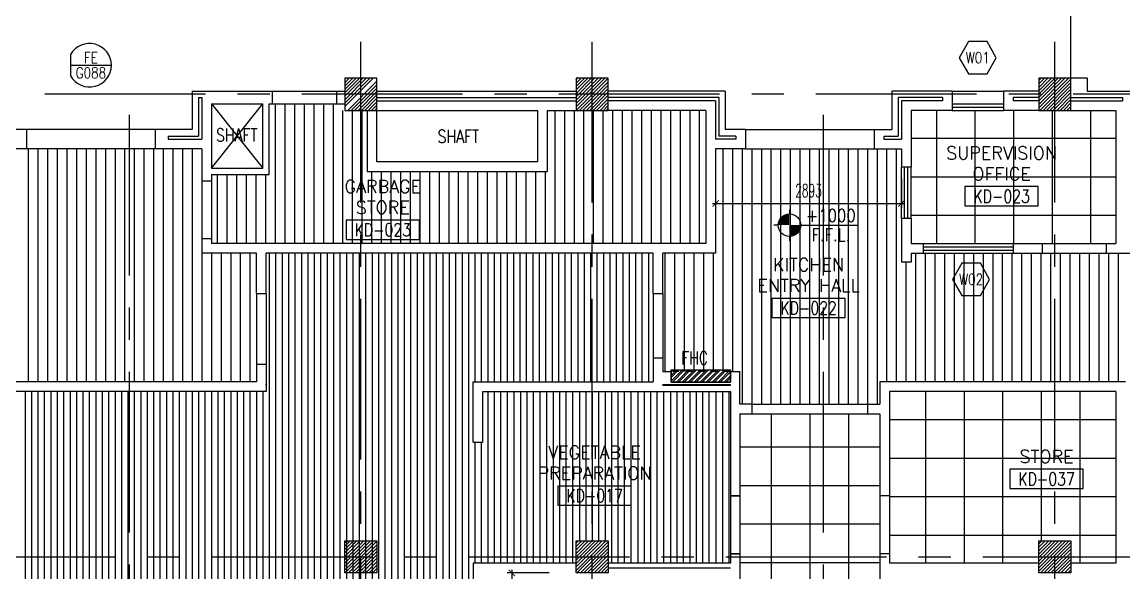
# Model space of a CAD drawing. Extents: x 417866.9 to 417960.2, y 43448 to 43538.2.
# Drawn here: x 417924.67 to 417941.81, y 43518.24 to 43526.82 of the extents above; entities that cross this region are included whole.
import ezdxf
from ezdxf.enums import TextEntityAlignment as Align

# ---------------------------------------------------------------- set-up
doc = ezdxf.new("R2010")
doc.units = 0
doc.header["$MEASUREMENT"] = 0
doc.header["$PDMODE"] = 3
doc.header["$PDSIZE"] = 0.1
for name, pattern in [('CENTERX2', [4, 2.5, -0.5, 0.5, -0.5]), ('HIDDEN', [0.375, 0.25, -0.125]), ('HIDDEN2', [0.1875, 0.125, -0.0625])]:
    doc.linetypes.add(name, pattern=pattern)
doc.layers.get('0').update_dxf_attribs({"linetype": 'CONTINUOUS'})
doc.layers.get('DEFPOINTS').update_dxf_attribs({"linetype": 'CONTINUOUS'})
for name, color, linetype in [('AX-DIM', 4, 'CONTINUOUS'), ('AXES', 11, 'CENTERX2'), ('CANOPY-LN', 3, 'CONTINUOUS'), ('CEILING', 4, 'CONTINUOUS'), ('COL', 2, 'CONTINUOUS'), ('DIM', 4, 'CONTINUOUS'), ('DOOR', 4, 'CONTINUOUS'), ('DOOR-CR', 2, 'CONTINUOUS'), ('DOOR-NO', 3, 'CONTINUOUS'), ('FHC', 2, 'CONTINUOUS'), ('HAT', 8, 'CONTINUOUS'), ('IND-ES-TXT', 4, 'CONTINUOUS'), ('INSUL', 7, 'CONTINUOUS'), ('LEV-PL', 4, 'CONTINUOUS'), ('PART', 9, 'CONTINUOUS'), ('RM-BOX', 11, 'CONTINUOUS'), ('RM-NAME', 11, 'CONTINUOUS'), ('RM-NO', 11, 'CONTINUOUS'), ('SHAFT', 7, 'CONTINUOUS'), ('STR', 5, 'CONTINUOUS'), ('WALL', 2, 'CONTINUOUS'), ('WIN', 5, 'CONTINUOUS'), ('WIN-BOX', 3, 'CONTINUOUS'), ('WIN-NO', 5, 'CONTINUOUS')]:
    doc.layers.add(name, color=color, linetype=linetype)
doc.styles.add('ROMANS', font='ROMANS.shx', dxfattribs={"width": 0.6})
doc.styles.add('S', font='ROMANS.SHX')
doc.dimstyles.new('STANDARD in', dxfattribs={"dimtxt": 0.2, "dimasz": 0.1, "dimexe": 0.07, "dimexo": 0.05, "dimgap": 0.1, "dimtad": 1, "dimdec": 0, "dimlfac": 1000, "dimzin": 0, "dimdsep": 46, "dimtxsty": 'ROMANS', "dimblk": 'ARCHTICK', "dimcen": 0.05, "dimdle": 0.05, "dimclrd": 4, "dimclre": 4, "dimclrt": 2, "dimadec": 0, "dimazin": 0, "dimtfac": 1, "dimtdec": 0, "dimtmove": 2, "dimatfit": 3, "dimldrblk": 'ARCHTICK', "dimfxl": 0, "dimtolj": 1, "dimtzin": 0, "dimarcsym": 0})

# ---------------------------------------------------------------- blocks, each defined once
blk = doc.blocks.new('RM1')
at = {"layer": 'RM-BOX'}
blk.add_lwpolyline([(570, -200), (-570, -200), (-570, -500), (570, -500)], close=True, dxfattribs=at)
at = {"layer": 'RM-NAME', "style": 'ROMANS'}
for tag, p in [('ROOMNAME1', (0, 324)), ('ROOMNAME2', (0, 0))]:
    blk.add_attdef(tag, text='', height=200, dxfattribs=at).set_placement(p, align=Align.MIDDLE)
at = {"layer": 'RM-NO', "style": 'ROMANS', "width": 0.8}
blk.add_attdef('ROOMNO', text='', height=200, dxfattribs=at).set_placement((0, -350), align=Align.MIDDLE)
blk = doc.blocks.new('WW1')
at = {"layer": 'WIN-BOX'}
blk.add_lwpolyline([(144, -250), (289, 0), (144, 250), (-144, 250), (-289, 0), (-144, -250)], close=True, dxfattribs=at)
at = {"layer": 'WIN-NO', "style": 'ROMANS', "width": 0.8}
blk.add_attdef('W00', text='', height=170, dxfattribs=at).set_placement((0, 0), align=Align.MIDDLE)
blk = doc.blocks.new('COL50')
at = {"layer": 'COL'}
blk.add_lwpolyline([(-250, 250), (-250, -250), (250, -250), (250, 250)], close=True, dxfattribs=at)
blk = doc.blocks.new('*X101')
at = {"color": 0}
for p, q in [((235129, 62347), (235583, 62801)), ((235129, 62400), (235530, 62801)), ((235129, 62453), (235476, 62801)), ((235129, 62506), (235423, 62801)), ((235129, 62559), (235370, 62801)), ((235129, 62612), (235317, 62801)), ((235129, 62665), (235264, 62801)), ((235129, 62718), (235211, 62801)), ((235129, 62771), (235158, 62801)), ((235136, 62301), (235629, 62794)), ((235189, 62301), (235629, 62741)), ((235242, 62301), (235629, 62688)), ((235295, 62301), (235629, 62635)), ((235348, 62301), (235629, 62582)), ((235401, 62301), (235629, 62529)), ((235454, 62301), (235629, 62476)), ((235507, 62301), (235629, 62423)), ((235560, 62301), (235629, 62370)), ((235613, 62301), (235629, 62317))]:
    blk.add_line(p, q, dxfattribs=at)
blk = doc.blocks.new('*X98')
at = {"color": 0}
for p, q in [((238729, 62341), (239189, 62801)), ((238729, 62394), (239136, 62801)), ((238729, 62447), (239083, 62801)), ((238729, 62500), (239030, 62801)), ((238729, 62553), (238977, 62801)), ((238729, 62606), (238924, 62801)), ((238729, 62659), (238871, 62801)), ((238729, 62712), (238818, 62801)), ((238729, 62765), (238765, 62801)), ((238742, 62301), (239229, 62788)), ((238795, 62301), (239229, 62735)), ((238848, 62301), (239229, 62682)), ((238901, 62301), (239229, 62629)), ((238954, 62301), (239229, 62576)), ((239007, 62301), (239229, 62523)), ((239060, 62301), (239229, 62470)), ((239113, 62301), (239229, 62417)), ((239166, 62301), (239229, 62363)), ((239219, 62301), (239229, 62310))]:
    blk.add_line(p, q, dxfattribs=at)
blk = doc.blocks.new('LEV1')
at = {"layer": 'LEV-PL'}
for p, q in [((0, 245), (0, 175)), ((-175, 0), (-245, 0)), ((175, 0), (1061, 0)), ((0, -175), (0, -245))]:
    blk.add_line(p, q, dxfattribs=at)
at = {"layer": 'LEV-PL', "const_width": 175}
for points in [[(-88, 0, -0.414214), (0, 88, -1)], [(88, 0, -0.414214), (0, -88, -1)]]:
    blk.add_lwpolyline(points, format="xyb", dxfattribs=at)
at = {"layer": 'LEV-PL'}
blk.add_circle((0, 0), 175, dxfattribs=at)
at = {"layer": 'LEV-PL', "color": 4, "style": 'S', "width": 0.85}
for tag, p in [('+0000', (646, 50)), ('F.F.L.', (646, -250))]:
    blk.add_attdef(tag, text='', height=200, dxfattribs=at).set_placement(p, align=Align.CENTER)
blk = doc.blocks.new('*X94')
at = {"color": 0}
for p, q in [((245929, 62328), (246401, 62801)), ((245929, 62381), (246348, 62801)), ((245929, 62434), (246295, 62801)), ((245929, 62487), (246242, 62801)), ((245929, 62540), (246189, 62801)), ((245929, 62593), (246136, 62801)), ((245929, 62646), (246083, 62801)), ((245929, 62700), (246030, 62801)), ((245929, 62753), (245977, 62801)), ((245954, 62301), (246429, 62775)), ((246007, 62301), (246429, 62722)), ((246060, 62301), (246429, 62669)), ((246113, 62301), (246429, 62616)), ((246166, 62301), (246429, 62563)), ((246219, 62301), (246429, 62510)), ((246273, 62301), (246429, 62457)), ((246326, 62301), (246429, 62404)), ((246379, 62301), (246429, 62351))]:
    blk.add_line(p, q, dxfattribs=at)
blk = doc.blocks.new('DD1')
at = {"layer": 'DOOR-CR'}
blk.add_line((-316, 0), (316, 0), dxfattribs=at)
blk.add_lwpolyline([(-316, -166, 3.820224), (-316, 166)], format="xyb", close=True, dxfattribs=at)
at = {"layer": 'DOOR-NO', "color": 255, "style": 'ROMANS'}
for tag, width, p in [('G', 0.8, (-22, 156)), ('0000', 0.7, (-22, -136))]:
    blk.add_attdef(tag, text='', height=196, dxfattribs=dict(at, width=width)).set_placement(p, align=Align.MIDDLE)
blk = doc.blocks.new('*X102')
at = {"color": 0}
for p, q in [((235129, 69560), (235570, 70001)), ((235129, 69613), (235517, 70001)), ((235129, 69666), (235464, 70001)), ((235129, 69719), (235411, 70001)), ((235129, 69772), (235358, 70001)), ((235129, 69825), (235305, 70001)), ((235129, 69878), (235252, 70001)), ((235129, 69931), (235199, 70001)), ((235129, 69984), (235146, 70001)), ((235176, 69501), (235629, 69953)), ((235229, 69501), (235629, 69900)), ((235282, 69501), (235629, 69847)), ((235335, 69501), (235629, 69794)), ((235388, 69501), (235629, 69741)), ((235441, 69501), (235629, 69688)), ((235494, 69501), (235629, 69635)), ((235547, 69501), (235629, 69582)), ((235600, 69501), (235629, 69529))]:
    blk.add_line(p, q, dxfattribs=at)
blk = doc.blocks.new('*X97')
at = {"color": 0}
for p, q in [((238729, 69553), (239176, 70001)), ((238729, 69606), (239123, 70001)), ((238729, 69659), (239070, 70001)), ((238729, 69712), (239017, 70001)), ((238729, 69765), (238964, 70001)), ((238729, 69818), (238911, 70001)), ((238729, 69871), (238858, 70001)), ((238729, 69924), (238805, 70001)), ((238729, 69978), (238752, 70001)), ((238729, 69500), (239229, 70000)), ((238782, 69501), (239229, 69947)), ((238835, 69501), (239229, 69894)), ((238888, 69501), (239229, 69841)), ((238941, 69501), (239229, 69788)), ((238994, 69501), (239229, 69735)), ((239048, 69501), (239229, 69682)), ((239101, 69501), (239229, 69629)), ((239154, 69501), (239229, 69576)), ((239207, 69501), (239229, 69523))]:
    blk.add_line(p, q, dxfattribs=at)
blk = doc.blocks.new('*X93')
at = {"color": 0}
for p, q in [((245929, 69541), (246389, 70001)), ((245929, 69594), (246336, 70001)), ((245929, 69647), (246283, 70001)), ((245929, 69700), (246230, 70001)), ((245929, 69753), (246177, 70001)), ((245929, 69806), (246124, 70001)), ((245929, 69859), (246071, 70001)), ((245929, 69912), (246018, 70001)), ((245929, 69965), (245965, 70001)), ((245942, 69501), (246429, 69988)), ((245995, 69501), (246429, 69935)), ((246048, 69501), (246429, 69882)), ((246101, 69501), (246429, 69829)), ((246154, 69501), (246429, 69776)), ((246207, 69501), (246429, 69723)), ((246260, 69501), (246429, 69670)), ((246313, 69501), (246429, 69617)), ((246366, 69501), (246429, 69563)), ((246419, 69501), (246429, 69510))]:
    blk.add_line(p, q, dxfattribs=at)
blk = doc.blocks.new('_ARCHTICK')
at = {"color": 0, "linetype": 'ByBlock', "const_width": 0.15}
blk.add_lwpolyline([(-0.5, -0.5), (0.5, 0.5)], dxfattribs=at)
blk = doc.blocks.new('*D278')
at = {"layer": 'AX-DIM', "color": 4, "lineweight": -2}
for p, q in [((417873.447, 43537.08), (417948.237, 43537.08)), ((417873.497, 43534.597), (417873.497, 43537.15)), ((417948.187, 43524.951), (417948.187, 43537.15))]:
    blk.add_line(p, q, dxfattribs=at)
at = {"layer": 'DEFPOINTS', "color": 0}
for p in [(417948.187, 43537.08), (417873.497, 43534.547), (417948.187, 43524.901)]:
    blk.add_point(p, dxfattribs=at)
at = {"layer": 'AX-DIM', "color": 4, "lineweight": -2, "xscale": 0.1, "yscale": 0.1, "zscale": 0.1, "rotation": 180}
blk.add_blockref('_ARCHTICK', (417873.497, 43537.08), dxfattribs=at)
at = {"layer": 'AX-DIM', "color": 4, "lineweight": -2, "xscale": 0.1, "yscale": 0.1, "zscale": 0.1}
blk.add_blockref('_ARCHTICK', (417948.187, 43537.08), dxfattribs=at)
at = {"layer": 'AX-DIM', "color": 2, "insert": (417910.842, 43537.28), "char_height": 0.2, "attachment_point": 5, "style": 'ROMANS'}
blk.add_mtext('\\A1;74690', dxfattribs=at)
blk = doc.blocks.new('*D305')
at = {"layer": 'DEFPOINTS', "color": 0}
for p in [(417938.349, 43524.431), (417935.457, 43524.262), (417938.349, 43523.995)]:
    blk.add_point(p, dxfattribs=at)
at = {"layer": 'DIM', "color": 4, "lineweight": -2}
for p, q in [((417938.349, 43524.381), (417938.349, 43523.925)), ((417935.457, 43524.212), (417935.457, 43523.925)), ((417935.407, 43523.995), (417938.399, 43523.995))]:
    blk.add_line(p, q, dxfattribs=at)
at = {"layer": 'DIM', "color": 4, "lineweight": -2, "xscale": 0.1, "yscale": 0.1, "zscale": 0.1, "rotation": 180}
blk.add_blockref('_ARCHTICK', (417935.457, 43523.995), dxfattribs=at)
at = {"layer": 'DIM', "color": 4, "lineweight": -2, "xscale": 0.1, "yscale": 0.1, "zscale": 0.1}
blk.add_blockref('_ARCHTICK', (417938.349, 43523.995), dxfattribs=at)
at = {"layer": 'DIM', "color": 2, "insert": (417936.903, 43524.195), "char_height": 0.2, "attachment_point": 5, "style": 'ROMANS'}
blk.add_mtext('\\A1;2893', dxfattribs=at)
blk = doc.blocks.new('*D232')
at = {"layer": 'DEFPOINTS', "color": 0}
for p in [(417932.915, 43518.244), (417932.286, 43514.969), (417932.915, 43514.969)]:
    blk.add_point(p, dxfattribs=at)
at = {"layer": 'DIM', "color": 4, "lineweight": -2}
for p, q in [((417932.865, 43518.244), (417932.216, 43518.244)), ((417932.286, 43518.294), (417932.286, 43514.919)), ((417932.865, 43514.969), (417932.216, 43514.969))]:
    blk.add_line(p, q, dxfattribs=at)
at = {"layer": 'DIM', "color": 4, "lineweight": -2, "xscale": 0.1, "yscale": 0.1, "zscale": 0.1}
for p, rotation in [((417932.286, 43518.244), 90), ((417932.286, 43514.969), 270)]:
    blk.add_blockref('_ARCHTICK', p, dxfattribs=dict(at, rotation=rotation))
at = {"layer": 'DIM', "color": 2, "insert": (417932.086, 43516.607), "char_height": 0.2, "attachment_point": 5, "rotation": 90, "style": 'ROMANS'}
blk.add_mtext('\\A1;3275', dxfattribs=at)

msp = doc.modelspace()

# ---------------------------------------------------------------- hatches: boundary and pattern name
at = {"layer": 'FHC', "linetype": 'ByBlock', "ltscale": 0.3}
h = msp.add_hatch(dxfattribs=at)
h.set_pattern_fill('ANSI32', color=11, scale=175, angle=180, style=0)
h.set_pattern_definition([(224.999998, (418167.88281, 43552.45533), (0.046403885, -0.046403882), []), (224.999998, (418167.851874, 43552.45533), (0.046403885, -0.046403882), [])])
h.paths.add_polyline_path([(417934.7666, 43521.4043), (417934.7666, 43521.2143), (417935.6866, 43521.2143), (417935.6866, 43521.4043)])
h.paths.add_polyline_path([(417935.8992, 43521.8254), (417935.8992, 43521.4046), (417935.6367, 43521.4046), (417935.6367, 43521.8254)], flags=9)

# ---------------------------------------------------------------- linework, layer by layer
at = {"layer": 'AXES'}
for p, q in [((417929.9366, 43460.01), (417929.9366, 43537.5491)), ((417933.5366, 43460.01), (417933.5366, 43537.5491)), ((417940.7366, 43460.01), (417940.7366, 43537.5491)), ((417959.5194, 43525.6943), (417889.6966, 43525.6943)), ((417926.3366, 43466.8743), (417926.3366, 43525.6943)), ((417937.1366, 43466.8743), (417937.1366, 43525.6943)), ((417867.6171, 43518.4943), (417959.5152, 43518.4943))]:
    msp.add_line(p, q, dxfattribs=at)
at = {"layer": 'CANOPY-LN', "linetype": 'HIDDEN2', "ltscale": 1.5}
msp.add_line((417940.9866, 43525.9443), (417940.9866, 43528.0943), dxfattribs=at)
at = {"layer": 'CEILING'}
for p, q in [((417928.6091, 43523.3693), (417928.6091, 43525.5443)), ((417928.7591, 43523.3693), (417928.7591, 43525.5443)), ((417928.9091, 43523.3693), (417928.9091, 43525.5443)), ((417929.0591, 43523.3693), (417929.0591, 43525.5443)), ((417929.2091, 43523.3693), (417929.2091, 43525.5443)), ((417929.3591, 43523.3693), (417929.3591, 43525.5443)), ((417929.5091, 43523.3693), (417929.5091, 43525.5443)), ((417929.6591, 43523.3693), (417929.6591, 43525.4443)), ((417929.8091, 43523.3693), (417929.8091, 43525.4443)), ((417929.9591, 43523.3693), (417929.9591, 43525.4443)), ((417932.9591, 43523.3693), (417932.9591, 43525.4443)), ((417933.1091, 43523.3693), (417933.1091, 43525.4443)), ((417933.2591, 43523.3693), (417933.2591, 43525.4443)), ((417933.4091, 43523.3693), (417933.4091, 43525.4443)), ((417933.5591, 43523.3693), (417933.5591, 43525.4443)), ((417933.7091, 43523.3693), (417933.7091, 43525.4443)), ((417933.8591, 43523.3693), (417933.8591, 43525.4443)), ((417934.0091, 43523.3693), (417934.0091, 43525.4443)), ((417934.1591, 43523.3693), (417934.1591, 43525.4443)), ((417934.3091, 43523.3693), (417934.3091, 43525.4443)), ((417934.4591, 43523.3693), (417934.4591, 43525.4443)), ((417934.6091, 43523.3693), (417934.6091, 43525.4443)), ((417934.7591, 43523.3693), (417934.7591, 43525.4443)), ((417934.9091, 43523.3693), (417934.9091, 43525.4443)), ((417935.0591, 43523.3693), (417935.0591, 43525.4443)), ((417935.2091, 43523.3693), (417935.2091, 43525.4443)), ((417938.8929, 43525.4443), (417938.8929, 43523.3693)), ((417939.4929, 43525.4443), (417939.4929, 43523.3693)), ((417940.0929, 43525.4443), (417940.0929, 43523.3693)), ((417940.6929, 43525.4443), (417940.6929, 43523.3693)), ((417941.2929, 43525.4443), (417941.2929, 43523.3693)), ((417924.7616, 43524.8443), (417924.7616, 43521.2193)), ((417924.9116, 43524.8443), (417924.9116, 43521.2193)), ((417925.0616, 43524.8443), (417925.0616, 43521.2193)), ((417925.2116, 43524.8443), (417925.2116, 43521.2193)), ((417925.3616, 43524.8443), (417925.3616, 43521.2193)), ((417925.5116, 43524.8443), (417925.5116, 43521.2193)), ((417925.6616, 43524.8443), (417925.6616, 43521.2193)), ((417925.8116, 43524.8443), (417925.8116, 43521.2193)), ((417925.9616, 43524.8443), (417925.9616, 43521.2193)), ((417926.1116, 43524.8443), (417926.1116, 43521.2193)), ((417926.2616, 43524.8443), (417926.2616, 43521.2193)), ((417926.4116, 43524.8443), (417926.4116, 43521.2193)), ((417926.5616, 43524.8443), (417926.5616, 43521.2193)), ((417926.7116, 43524.8443), (417926.7116, 43521.2193)), ((417926.8616, 43524.8443), (417926.8616, 43521.2193)), ((417927.0116, 43524.8443), (417927.0116, 43521.2193)), ((417927.1616, 43524.8443), (417927.1616, 43521.2193)), ((417927.3116, 43524.8443), (417927.3116, 43521.2193)), ((417927.4616, 43524.8443), (417927.4616, 43521.2193)), ((417935.5741, 43521.3793), (417935.5741, 43524.8443)), ((417935.7241, 43521.3793), (417935.7241, 43524.8443)), ((417935.8741, 43520.8693), (417935.8741, 43524.8443)), ((417936.0241, 43520.8693), (417936.0241, 43524.8443)), ((417936.1741, 43520.8693), (417936.1741, 43524.8443)), ((417936.3241, 43520.8693), (417936.3241, 43524.8443)), ((417936.4741, 43520.8693), (417936.4741, 43524.8443)), ((417936.6241, 43520.8693), (417936.6241, 43524.8443)), ((417936.7741, 43520.8693), (417936.7741, 43524.8443)), ((417936.9241, 43520.8693), (417936.9241, 43524.8443)), ((417937.0741, 43520.8693), (417937.0741, 43524.8443)), ((417937.2241, 43520.8693), (417937.2241, 43524.8443)), ((417937.3741, 43520.8693), (417937.3741, 43524.8443)), ((417937.5241, 43520.8693), (417937.5241, 43524.8443)), ((417937.6741, 43520.8693), (417937.6741, 43524.8443)), ((417937.8241, 43520.8693), (417937.8241, 43524.8443)), ((417937.9741, 43520.8693), (417937.9741, 43524.8443)), ((417938.1241, 43521.2193), (417938.1241, 43524.8443)), ((417938.2741, 43521.2193), (417938.2741, 43524.8443)), ((417941.6866, 43525.0068), (417938.4991, 43525.0068)), ((417927.7091, 43523.3693), (417927.7091, 43524.4443)), ((417927.8591, 43523.3693), (417927.8591, 43524.4443)), ((417928.0091, 43523.3693), (417928.0091, 43524.4443)), ((417928.1591, 43523.3693), (417928.1591, 43524.4443)), ((417928.3091, 43523.3693), (417928.3091, 43524.4443)), ((417928.4591, 43523.3693), (417928.4591, 43524.4443)), ((417930.1091, 43523.3693), (417930.1091, 43524.4943)), ((417930.2591, 43523.3693), (417930.2591, 43524.4943)), ((417930.4091, 43523.3693), (417930.4091, 43524.4943)), ((417930.5591, 43523.3693), (417930.5591, 43524.4943)), ((417930.7091, 43523.3693), (417930.7091, 43524.4943)), ((417930.8591, 43523.3693), (417930.8591, 43524.4943)), ((417931.0091, 43523.3693), (417931.0091, 43524.4943)), ((417931.1591, 43523.3693), (417931.1591, 43524.4943)), ((417931.3091, 43523.3693), (417931.3091, 43524.4943)), ((417931.4591, 43523.3693), (417931.4591, 43524.4943)), ((417931.6091, 43523.3693), (417931.6091, 43524.4943)), ((417931.7591, 43523.3693), (417931.7591, 43524.4943)), ((417931.9091, 43523.3693), (417931.9091, 43524.4943)), ((417932.0591, 43523.3693), (417932.0591, 43524.4943)), ((417932.2091, 43523.3693), (417932.2091, 43524.4943)), ((417932.3591, 43523.3693), (417932.3591, 43524.4943)), ((417932.5091, 43523.3693), (417932.5091, 43524.4943)), ((417932.6591, 43523.3693), (417932.6591, 43524.4943)), ((417932.8091, 43523.3693), (417932.8091, 43524.4943)), ((417941.6866, 43524.4068), (417938.4991, 43524.4068)), ((417941.6866, 43523.8068), (417938.4991, 43523.8068)), ((417927.6116, 43523.2193), (417927.6116, 43521.2193)), ((417927.7616, 43523.2193), (417927.7616, 43521.2193)), ((417927.9116, 43523.2193), (417927.9116, 43521.2193)), ((417928.0616, 43523.2193), (417928.0616, 43521.2193)), ((417928.2116, 43523.2193), (417928.2116, 43521.2193)), ((417928.5116, 43523.2193), (417928.5116, 43511.5443)), ((417928.6116, 43523.2193), (417928.6116, 43511.5443)), ((417928.7116, 43523.2193), (417928.7116, 43511.5443)), ((417928.8116, 43523.2193), (417928.8116, 43511.5443)), ((417928.9116, 43523.2193), (417928.9116, 43511.5443)), ((417929.0116, 43523.2193), (417929.0116, 43511.5443)), ((417929.1116, 43523.2193), (417929.1116, 43511.5443)), ((417929.2116, 43523.2193), (417929.2116, 43511.5443)), ((417929.3116, 43523.2193), (417929.3116, 43511.5443)), ((417929.4116, 43523.2193), (417929.4116, 43511.5443)), ((417929.5116, 43523.2193), (417929.5116, 43511.5443)), ((417929.6116, 43523.2193), (417929.6116, 43511.5443)), ((417929.7116, 43523.2193), (417929.7116, 43511.5443)), ((417929.8116, 43523.2193), (417929.8116, 43511.5443)), ((417929.9116, 43523.2193), (417929.9116, 43511.5443)), ((417930.0116, 43523.2193), (417930.0116, 43511.5443)), ((417930.1116, 43523.2193), (417930.1116, 43511.5443)), ((417930.2116, 43523.2193), (417930.2116, 43511.5443)), ((417930.3116, 43523.2193), (417930.3116, 43511.5443)), ((417930.4116, 43523.2193), (417930.4116, 43511.5443)), ((417930.5116, 43523.2193), (417930.5116, 43511.5443)), ((417930.6116, 43523.2193), (417930.6116, 43511.5443)), ((417930.7116, 43523.2193), (417930.7116, 43511.5443)), ((417930.8116, 43523.2193), (417930.8116, 43511.5443)), ((417930.9116, 43523.2193), (417930.9116, 43511.5443)), ((417931.0116, 43523.2193), (417931.0116, 43511.5443)), ((417931.1116, 43523.2193), (417931.1116, 43511.5443)), ((417931.2116, 43523.2193), (417931.2116, 43511.5443)), ((417931.3116, 43523.2193), (417931.3116, 43511.5443)), ((417931.4116, 43523.2193), (417931.4116, 43511.5443)), ((417931.5116, 43523.2193), (417931.5116, 43511.5443)), ((417931.6116, 43523.2193), (417931.6116, 43511.5443)), ((417931.7116, 43523.2193), (417931.7116, 43521.2193)), ((417931.7116, 43523.2193), (417931.7116, 43521.2193)), ((417931.8116, 43523.2193), (417931.8116, 43521.2193)), ((417931.8116, 43523.2193), (417931.8116, 43521.2193)), ((417931.9116, 43523.2193), (417931.9116, 43521.2193)), ((417931.9116, 43523.2193), (417931.9116, 43521.2193)), ((417932.0116, 43523.2193), (417932.0116, 43521.2193)), ((417932.0116, 43523.2193), (417932.0116, 43521.2193)), ((417932.1116, 43523.2193), (417932.1116, 43521.2193)), ((417932.1116, 43523.2193), (417932.1116, 43521.2193)), ((417932.2116, 43523.2193), (417932.2116, 43521.2193)), ((417932.2116, 43523.2193), (417932.2116, 43521.2193)), ((417932.3116, 43523.2193), (417932.3116, 43521.2193)), ((417932.4116, 43523.2193), (417932.4116, 43521.2193)), ((417932.5116, 43523.2193), (417932.5116, 43521.2193)), ((417932.6116, 43523.2193), (417932.6116, 43521.2193)), ((417932.7116, 43523.2193), (417932.7116, 43521.2193)), ((417932.8116, 43523.2193), (417932.8116, 43521.2193)), ((417932.9116, 43523.2193), (417932.9116, 43521.2193)), ((417933.0116, 43523.2193), (417933.0116, 43521.2193)), ((417933.1116, 43523.2193), (417933.1116, 43521.2193)), ((417933.2116, 43523.2193), (417933.2116, 43521.2193)), ((417933.3116, 43523.2193), (417933.3116, 43521.2193)), ((417933.4116, 43523.2193), (417933.4116, 43521.2193)), ((417933.5116, 43523.2193), (417933.5116, 43521.2193)), ((417933.6116, 43523.2193), (417933.6116, 43521.2193)), ((417933.7116, 43523.2193), (417933.7116, 43521.2193)), ((417933.8116, 43523.2193), (417933.8116, 43521.2193)), ((417933.9116, 43523.2193), (417933.9116, 43521.2193)), ((417934.0116, 43523.2193), (417934.0116, 43521.2193)), ((417934.1116, 43523.2193), (417934.1116, 43521.2193)), ((417934.2116, 43523.2193), (417934.2116, 43521.2193)), ((417934.3116, 43523.2193), (417934.3116, 43521.2193)), ((417934.4116, 43523.2193), (417934.4116, 43521.2193)), ((417934.6741, 43521.3793), (417934.6741, 43523.2193)), ((417934.8241, 43521.3793), (417934.8241, 43523.2193)), ((417934.9741, 43521.3793), (417934.9741, 43523.2193)), ((417935.1241, 43521.3793), (417935.1241, 43523.2193)), ((417935.2741, 43521.3793), (417935.2741, 43523.2193)), ((417935.4241, 43521.3793), (417935.4241, 43523.2193)), ((417938.5741, 43521.2193), (417938.5741, 43523.2193)), ((417938.7241, 43521.2193), (417938.7241, 43523.2193)), ((417938.8741, 43521.2193), (417938.8741, 43523.2193)), ((417939.0241, 43521.2193), (417939.0241, 43523.2193)), ((417939.1741, 43521.2193), (417939.1741, 43523.2193)), ((417939.3241, 43521.2193), (417939.3241, 43523.2193)), ((417939.4741, 43521.2193), (417939.4741, 43523.2193)), ((417939.6241, 43521.2193), (417939.6241, 43523.2193)), ((417939.7741, 43521.2193), (417939.7741, 43523.2193)), ((417939.9241, 43521.2193), (417939.9241, 43523.2193)), ((417940.0741, 43521.2193), (417940.0741, 43523.2193)), ((417940.2241, 43521.2193), (417940.2241, 43523.2193)), ((417940.3741, 43521.2193), (417940.3741, 43523.2193)), ((417940.5241, 43521.2193), (417940.5241, 43523.2193)), ((417940.6741, 43521.2193), (417940.6741, 43523.2193)), ((417940.8241, 43521.2193), (417940.8241, 43523.2193)), ((417940.9741, 43521.2193), (417940.9741, 43523.2193)), ((417941.1241, 43521.2193), (417941.1241, 43523.2193)), ((417941.2741, 43521.2193), (417941.2741, 43523.2193)), ((417941.4241, 43521.2193), (417941.4241, 43523.2193)), ((417941.5741, 43521.2193), (417941.5741, 43523.2193)), ((417941.7241, 43521.2193), (417941.7241, 43523.2193)), ((417938.4241, 43521.2193), (417938.4241, 43523.0818)), ((417924.7116, 43521.0693), (417924.7116, 43511.5443)), ((417924.8116, 43521.0693), (417924.8116, 43511.5443)), ((417924.9116, 43521.0693), (417924.9116, 43511.5443)), ((417925.0116, 43521.0693), (417925.0116, 43511.5443)), ((417925.1116, 43521.0693), (417925.1116, 43511.5443)), ((417925.2116, 43521.0693), (417925.2116, 43511.5443)), ((417925.3116, 43521.0693), (417925.3116, 43511.5443)), ((417925.4116, 43521.0693), (417925.4116, 43511.5443)), ((417925.5116, 43521.0693), (417925.5116, 43511.5443)), ((417925.6116, 43521.0693), (417925.6116, 43511.5443)), ((417925.7116, 43521.0693), (417925.7116, 43511.5443)), ((417925.8116, 43521.0693), (417925.8116, 43511.5443)), ((417925.9116, 43521.0693), (417925.9116, 43511.5443)), ((417926.0116, 43521.0693), (417926.0116, 43511.5443)), ((417926.1116, 43521.0693), (417926.1116, 43511.5443)), ((417926.2116, 43521.0693), (417926.2116, 43511.5443)), ((417926.3116, 43521.0693), (417926.3116, 43511.5443)), ((417926.4116, 43521.0693), (417926.4116, 43511.5443)), ((417926.5116, 43521.0693), (417926.5116, 43511.5443)), ((417926.6116, 43521.0693), (417926.6116, 43511.5443)), ((417926.7116, 43521.0693), (417926.7116, 43511.5443)), ((417926.8116, 43521.0693), (417926.8116, 43511.5443)), ((417926.9116, 43521.0693), (417926.9116, 43511.5443)), ((417927.0116, 43521.0693), (417927.0116, 43511.5443)), ((417927.1116, 43521.0693), (417927.1116, 43511.5443)), ((417927.2116, 43521.0693), (417927.2116, 43511.5443)), ((417927.3116, 43521.0693), (417927.3116, 43511.5443)), ((417927.4116, 43521.0693), (417927.4116, 43511.5443)), ((417927.5116, 43521.0693), (417927.5116, 43511.5443)), ((417927.6116, 43521.0693), (417927.6116, 43511.5443)), ((417927.7116, 43521.0693), (417927.7116, 43511.5443)), ((417927.8116, 43521.0693), (417927.8116, 43511.5443)), ((417927.9116, 43521.0693), (417927.9116, 43511.5443)), ((417928.0116, 43521.0693), (417928.0116, 43511.5443)), ((417928.1116, 43521.0693), (417928.1116, 43511.5443)), ((417928.2116, 43521.0693), (417928.2116, 43511.5443)), ((417928.3116, 43521.0693), (417928.3116, 43511.5443)), ((417928.4116, 43521.0693), (417928.4116, 43511.5443)), ((417931.9116, 43521.0693), (417931.9116, 43518.3943)), ((417932.0116, 43521.0693), (417932.0116, 43518.3943)), ((417932.1116, 43521.0693), (417932.1116, 43518.3943)), ((417932.2116, 43521.0693), (417932.2116, 43518.3943)), ((417932.3201, 43521.0693), (417932.3201, 43518.3943)), ((417932.4201, 43521.0693), (417932.4201, 43518.3943)), ((417932.5201, 43521.0693), (417932.5201, 43518.3943)), ((417932.6201, 43521.0693), (417932.6201, 43518.3943)), ((417932.7201, 43521.0693), (417932.7201, 43518.3943)), ((417932.8285, 43521.0693), (417932.8285, 43518.3943)), ((417932.9285, 43521.0693), (417932.9285, 43518.3943)), ((417933.0285, 43521.0693), (417933.0285, 43518.3943)), ((417933.1285, 43521.0693), (417933.1285, 43518.3943)), ((417933.2285, 43521.0693), (417933.2285, 43518.3943)), ((417933.3369, 43521.0693), (417933.3369, 43518.7443)), ((417933.4369, 43521.0693), (417933.4369, 43518.7443)), ((417933.5369, 43521.0693), (417933.5369, 43518.7443)), ((417933.6369, 43521.0693), (417933.6369, 43518.7443)), ((417933.7369, 43521.0693), (417933.7369, 43518.7443)), ((417933.8369, 43521.0693), (417933.8369, 43518.3943)), ((417933.9369, 43521.0693), (417933.9369, 43518.3943)), ((417934.0369, 43521.0693), (417934.0369, 43518.3943)), ((417934.1369, 43521.0693), (417934.1369, 43518.3943)), ((417934.2454, 43521.0693), (417934.2454, 43518.3943)), ((417934.3454, 43521.0693), (417934.3454, 43518.3943)), ((417934.4454, 43521.0693), (417934.4454, 43518.3943)), ((417934.5454, 43521.0693), (417934.5454, 43518.3943)), ((417934.6454, 43521.0693), (417934.6454, 43518.3943)), ((417934.7538, 43521.0693), (417934.7538, 43518.3943)), ((417934.8538, 43521.0693), (417934.8538, 43518.3943)), ((417934.9538, 43521.0693), (417934.9538, 43518.3943)), ((417935.0538, 43521.0693), (417935.0538, 43518.3943)), ((417935.1538, 43521.0693), (417935.1538, 43518.3943)), ((417935.2538, 43521.0693), (417935.2538, 43518.3943)), ((417935.3538, 43521.0693), (417935.3538, 43518.3943)), ((417935.4622, 43521.0693), (417935.4622, 43518.3943)), ((417935.5622, 43521.0693), (417935.5622, 43518.3943)), ((417935.6622, 43521.0693), (417935.6622, 43518.3943)), ((417938.7241, 43521.0693), (417938.7241, 43518.3943)), ((417939.3241, 43521.0693), (417939.3241, 43518.3943)), ((417939.9241, 43521.0693), (417939.9241, 43518.3943)), ((417940.5241, 43521.0693), (417940.5241, 43518.7443)), ((417941.1241, 43521.0693), (417941.1241, 43518.3943)), ((417936.3241, 43520.7193), (417936.3241, 43512.4943)), ((417936.9241, 43520.7193), (417936.9241, 43512.4943)), ((417937.5241, 43520.7193), (417937.5241, 43512.4943)), ((417938.1616, 43520.6318), (417941.6866, 43520.6318)), ((417931.7116, 43520.2815), (417931.7116, 43518.3943)), ((417931.8116, 43520.2815), (417931.8116, 43518.3943)), ((417935.8366, 43520.2068), (417938.0116, 43520.2068)), ((417938.1616, 43520.0318), (417941.6866, 43520.0318)), ((417935.8366, 43519.6068), (417938.0116, 43519.6068)), ((417938.1616, 43519.4318), (417941.6866, 43519.4318)), ((417935.8366, 43519.0068), (417938.0116, 43519.0068)), ((417938.1616, 43518.8318), (417941.6866, 43518.8318)), ((417935.8366, 43518.4068), (417938.0116, 43518.4068))]:
    msp.add_line(p, q, dxfattribs=at)
at = {"layer": 'COL'}
for points in [[(417930.1866, 43525.4443), (417930.1866, 43525.9443), (417929.6866, 43525.9443), (417929.6866, 43525.4443)], [(417933.7866, 43525.4443), (417933.7866, 43525.9443), (417933.2866, 43525.9443), (417933.2866, 43525.4443)], [(417940.9866, 43525.4443), (417940.9866, 43525.9443), (417940.4866, 43525.9443), (417940.4866, 43525.4443)]]:
    msp.add_lwpolyline(points, close=True, dxfattribs=at)
at = {"layer": 'DOOR', "color": 7, "linetype": 'ByBlock'}
for p, q in [((417935.6866, 43519.4443), (417935.8366, 43519.4443)), ((417935.8366, 43518.5443), (417935.6866, 43518.5443))]:
    msp.add_line(p, q, dxfattribs=at)
msp.add_arc((417935.8366, 43518.5943), 0.1544, 193.71423, 198.89471, dxfattribs=at)
at = {"layer": 'FHC', "linetype": 'ByBlock', "ltscale": 0.3}
for p, q in [((417934.7666, 43521.2143), (417934.7666, 43521.4043)), ((417934.7666, 43521.4043), (417935.6866, 43521.4043)), ((417935.6866, 43521.4043), (417935.6866, 43521.2143)), ((417935.6866, 43521.2143), (417934.7666, 43521.2143))]:
    msp.add_line(p, q, dxfattribs=at)
at = {"layer": 'FHC', "color": 250, "linetype": 'HIDDEN', "ltscale": 0.25}
msp.add_line((417935.6866, 43521.3793), (417934.7666, 43521.3793), dxfattribs=at)
at = {"layer": 'FHC'}
for p, q in [((417928.4616, 43521.1693), (417928.4616, 43521.1793)), ((417934.6366, 43521.1693), (417934.6366, 43521.1793))]:
    msp.add_line(p, q, dxfattribs=at)
at = {"layer": 'INSUL'}
for p, q in [((417927.4116, 43525.6443), (417927.4116, 43525.0443)), ((417927.4116, 43525.6443), (417927.4616, 43525.6443)), ((417927.4616, 43525.6443), (417927.4616, 43524.9943)), ((417930.1866, 43525.6443), (417933.2866, 43525.6443)), ((417930.1866, 43525.5943), (417933.2866, 43525.5943)), ((417935.5066, 43525.6443), (417933.7866, 43525.6443)), ((417935.4566, 43525.5943), (417933.7866, 43525.5943)), ((417935.4566, 43525.5943), (417935.4566, 43524.9943)), ((417935.5066, 43525.6443), (417935.5066, 43525.0443)), ((417938.9866, 43525.6443), (417938.2991, 43525.6443)), ((417938.2991, 43525.6443), (417938.2991, 43525.0443)), ((417938.9866, 43525.5943), (417938.3491, 43525.5943)), ((417938.3491, 43525.5943), (417938.3491, 43524.9943)), ((417938.9866, 43525.6443), (417938.9866, 43525.5943)), ((417940.0866, 43525.6443), (417940.0866, 43525.5943)), ((417940.4866, 43525.6443), (417940.0866, 43525.6443)), ((417940.4866, 43525.5943), (417940.0866, 43525.5943)), ((417940.9866, 43525.6443), (417941.7866, 43525.6443)), ((417940.9866, 43525.5943), (417941.7866, 43525.5943)), ((417941.7866, 43525.6443), (417941.7866, 43525.5943)), ((417926.9366, 43525.0443), (417926.9366, 43524.9943)), ((417926.9366, 43525.0443), (417927.4116, 43525.0443)), ((417935.7741, 43525.0443), (417935.5066, 43525.0443)), ((417935.7741, 43525.0443), (417935.7741, 43524.9943)), ((417938.0741, 43525.0443), (417938.0741, 43524.9943)), ((417938.0741, 43525.0443), (417938.2991, 43525.0443)), ((417926.9366, 43524.9943), (417927.4616, 43524.9943)), ((417935.7741, 43524.9943), (417935.4566, 43524.9943)), ((417938.0741, 43524.9943), (417938.3491, 43524.9943))]:
    msp.add_line(p, q, dxfattribs=at)
at = {"layer": 'SHAFT', "color": 251, "linetype": 'ByBlock'}
for p, q in [((417927.6116, 43524.5443), (417928.4116, 43525.5443)), ((417927.6116, 43525.5443), (417928.4116, 43524.5443))]:
    msp.add_line(p, q, dxfattribs=at)
at = {"layer": 'STR'}
msp.add_line((417940.9866, 43525.7443), (417940.9866, 43529.2943), dxfattribs=at)
at = {"layer": 'WALL'}
for p, q in [((417941.2372, 43525.9443), (417940.9866, 43525.9443)), ((417941.2372, 43525.9443), (417941.2372, 43525.7443)), ((417927.3116, 43525.7443), (417927.6116, 43525.7443)), ((417927.3116, 43525.7443), (417927.3116, 43525.1443)), ((417927.6116, 43525.7443), (417928.5616, 43525.7443)), ((417928.5616, 43525.5443), (417928.5616, 43525.7443)), ((417928.5616, 43525.7443), (417929.6866, 43525.7443)), ((417929.5616, 43525.5443), (417929.5616, 43525.7443)), ((417930.1866, 43525.7443), (417933.2866, 43525.7443)), ((417935.6066, 43525.7443), (417933.7866, 43525.7443)), ((417935.6066, 43525.7443), (417935.6066, 43525.1443)), ((417939.1366, 43525.7443), (417938.1991, 43525.7443)), ((417938.1991, 43525.7443), (417938.1991, 43525.1443)), ((417939.1366, 43525.7443), (417939.1366, 43525.4443)), ((417939.9366, 43525.7443), (417939.9366, 43525.4443)), ((417940.4866, 43525.7443), (417939.9366, 43525.7443)), ((417941.2372, 43525.7443), (417941.9366, 43525.7443)), ((417927.6116, 43525.5443), (417927.6116, 43524.5443)), ((417927.6116, 43525.5443), (417928.4116, 43525.5443)), ((417928.4116, 43524.5443), (417928.4116, 43525.5443)), ((417928.5116, 43524.4443), (417928.5116, 43525.5443)), ((417928.5116, 43525.5443), (417928.5616, 43525.5443)), ((417928.5616, 43525.5443), (417929.6866, 43525.5443)), ((417930.0366, 43525.4443), (417930.0366, 43524.4943)), ((417932.8366, 43525.4443), (417932.8366, 43524.4943)), ((417932.8366, 43525.4443), (417933.2866, 43525.4443)), ((417935.3066, 43525.4443), (417933.7866, 43525.4443)), ((417935.3066, 43525.4443), (417935.3066, 43524.8443)), ((417938.4991, 43525.4443), (417938.4991, 43524.5605)), ((417939.1366, 43525.4443), (417938.4991, 43525.4443)), ((417940.4866, 43525.4443), (417939.9366, 43525.4443)), ((417940.9866, 43525.4443), (417941.6866, 43525.4443)), ((417941.6866, 43525.4443), (417941.6866, 43523.3693)), ((417924.7366, 43525.1443), (417924.1616, 43525.1443)), ((417927.3116, 43525.1443), (417924.7366, 43525.1443)), ((417924.7366, 43525.1443), (417924.7366, 43524.8443)), ((417926.7366, 43525.1443), (417926.7366, 43524.8443)), ((417935.9241, 43525.1443), (417935.6066, 43525.1443)), ((417935.9241, 43525.1443), (417935.9241, 43524.8443)), ((417935.9241, 43525.1443), (417938.1991, 43525.1443)), ((417937.9241, 43525.1443), (417937.9241, 43524.8443)), ((417924.7366, 43524.8443), (417924.0116, 43524.8443)), ((417927.4616, 43524.8443), (417924.7366, 43524.8443)), ((417927.4616, 43524.8443), (417927.4616, 43524.3443)), ((417935.3066, 43524.8443), (417935.3066, 43523.3693)), ((417935.9241, 43524.8443), (417935.4566, 43524.8443)), ((417935.4566, 43524.8443), (417935.4566, 43523.2193)), ((417935.9241, 43524.8443), (417938.3491, 43524.8443)), ((417938.3491, 43524.8443), (417938.3491, 43524.5605)), ((417927.6116, 43524.5443), (417928.4116, 43524.5443)), ((417927.6116, 43524.5443), (417928.4116, 43524.5443)), ((417938.4991, 43524.5605), (417938.3491, 43524.5605)), ((417927.4616, 43524.3443), (417927.4616, 43524.3443)), ((417927.6116, 43524.3443), (417927.4616, 43524.3443)), ((417927.6116, 43524.4443), (417928.5116, 43524.4443)), ((417927.6116, 43524.4443), (417927.6116, 43524.3443)), ((417927.6116, 43524.3443), (417927.6116, 43523.3693)), ((417930.0366, 43524.4943), (417932.8366, 43524.4943)), ((417938.3491, 43523.7605), (417938.3491, 43523.0818)), ((417938.4991, 43523.7605), (417938.3491, 43523.7605)), ((417938.4991, 43523.7605), (417938.4991, 43523.3693)), ((417927.4616, 43523.4443), (417927.4616, 43523.2193)), ((417927.6116, 43523.4443), (417927.4616, 43523.4443)), ((417935.3066, 43523.3693), (417927.6116, 43523.3693)), ((417938.4991, 43523.3693), (417938.685, 43523.3693)), ((417938.685, 43523.3693), (417938.685, 43523.2193)), ((417940.085, 43523.3693), (417940.5366, 43523.3693)), ((417940.085, 43523.3693), (417940.085, 43523.2193)), ((417940.5366, 43523.3693), (417940.5366, 43523.2193)), ((417940.5366, 43523.3693), (417941.6866, 43523.3693)), ((417941.5366, 43523.3693), (417941.5366, 43523.2193)), ((417928.3116, 43523.2193), (417927.4616, 43523.2193)), ((417928.3116, 43522.5944), (417928.3116, 43523.2193)), ((417934.4866, 43523.2193), (417928.4616, 43523.2193)), ((417928.4616, 43522.5943), (417928.4616, 43523.2193)), ((417934.4866, 43522.5944), (417934.4866, 43523.2193)), ((417935.4566, 43523.2193), (417934.6366, 43523.2193)), ((417934.6366, 43522.5943), (417934.6366, 43523.2193)), ((417938.4991, 43523.2193), (417938.4991, 43523.0818)), ((417938.4991, 43523.2193), (417938.685, 43523.2193)), ((417940.085, 43523.2193), (417940.5366, 43523.2193)), ((417940.5366, 43523.2193), (417942.8866, 43523.2193)), ((417938.4991, 43523.0818), (417938.3491, 43523.0818)), ((417928.3116, 43522.5943), (417928.4616, 43522.5943)), ((417928.3116, 43522.5943), (417928.3116, 43521.2193)), ((417928.4616, 43522.5943), (417928.4616, 43521.0693)), ((417934.4866, 43522.5943), (417934.6366, 43522.5943)), ((417934.4866, 43522.5943), (417934.4866, 43521.2193)), ((417934.6366, 43522.5943), (417934.6366, 43521.3793)), ((417934.4866, 43521.5943), (417934.4866, 43521.2193)), ((417934.4866, 43521.5943), (417934.6366, 43521.5943)), ((417934.4866, 43521.5943), (417934.6366, 43521.5943)), ((417928.3116, 43521.4943), (417928.3116, 43521.2193)), ((417928.3116, 43521.4943), (417928.4616, 43521.4943)), ((417928.3116, 43521.4943), (417928.4616, 43521.4943)), ((417934.6366, 43521.3793), (417934.7666, 43521.3793)), ((417934.7666, 43521.3793), (417934.7666, 43521.2143)), ((417935.6866, 43521.2143), (417935.6866, 43521.3793)), ((417935.6866, 43521.3793), (417935.8366, 43521.3793)), ((417935.8366, 43520.8693), (417935.8366, 43521.3793)), ((417928.3116, 43521.2193), (417924.0116, 43521.2193)), ((417931.6866, 43521.2193), (417934.4866, 43521.2193)), ((417931.6866, 43520.2815), (417931.6866, 43521.2193)), ((417934.6366, 43521.1793), (417935.6866, 43521.1793)), ((417934.6366, 43521.1693), (417935.6866, 43521.1693)), ((417934.7666, 43521.2143), (417935.6866, 43521.2143)), ((417934.7666, 43521.2143), (417935.6866, 43521.2143)), ((417935.6866, 43521.1693), (417935.6866, 43521.1793)), ((417939.2116, 43521.2193), (417938.0116, 43521.2193)), ((417941.8366, 43521.2193), (417938.0116, 43521.2193)), ((417938.0116, 43521.2193), (417938.0116, 43520.8693)), ((417928.4616, 43521.0693), (417922.9114, 43521.0693)), ((417931.8366, 43521.0693), (417935.6866, 43521.0693)), ((417931.8366, 43520.2815), (417931.8366, 43521.0693)), ((417935.6866, 43521.0693), (417935.6866, 43519.4443)), ((417941.6866, 43521.0693), (417938.1616, 43521.0693)), ((417938.1616, 43521.0693), (417938.1616, 43519.4443)), ((417941.6866, 43521.0693), (417941.6866, 43518.3943)), ((417941.6866, 43521.0693), (417941.6866, 43518.3943)), ((417936.0241, 43520.8693), (417935.8366, 43520.8693)), ((417936.0241, 43520.8693), (417938.0116, 43520.8693)), ((417936.0241, 43520.7193), (417936.0241, 43520.8693)), ((417937.8241, 43520.7193), (417937.8241, 43520.8693)), ((417935.8366, 43520.7193), (417935.8366, 43519.4443)), ((417935.8366, 43520.7193), (417936.0241, 43520.7193)), ((417935.8366, 43520.7193), (417936.0241, 43520.7193)), ((417936.0241, 43520.7193), (417938.0116, 43520.7193)), ((417938.0116, 43520.7193), (417938.0116, 43519.4443)), ((417931.6866, 43520.2815), (417931.8366, 43520.2815)), ((417935.6866, 43519.4443), (417935.6866, 43518.3943)), ((417935.8366, 43519.4443), (417935.6866, 43519.4443)), ((417935.6866, 43519.4443), (417935.8366, 43519.4443)), ((417935.8366, 43519.4443), (417935.8366, 43516.0193)), ((417938.0116, 43519.4443), (417938.0116, 43517.7068)), ((417938.1616, 43519.4443), (417938.0116, 43519.4443)), ((417938.1616, 43519.4443), (417938.1616, 43518.3943)), ((417935.8366, 43518.5443), (417935.6866, 43518.5443)), ((417935.6866, 43518.5443), (417935.8366, 43518.5443)), ((417938.1616, 43518.5443), (417938.0116, 43518.5443)), ((417931.6866, 43518.3943), (417931.6866, 43517.6443)), ((417933.2866, 43518.3943), (417931.6866, 43518.3943)), ((417935.6866, 43518.3943), (417933.7866, 43518.3943)), ((417940.4866, 43518.3943), (417938.1616, 43518.3943)), ((417941.6866, 43518.3943), (417940.9866, 43518.3943)), ((417935.6866, 43518.3193), (417933.7866, 43518.3193))]:
    msp.add_line(p, q, dxfattribs=at)
msp.add_lwpolyline([(417930.1866, 43525.4443), (417932.6866, 43525.4443), (417932.6866, 43524.6443), (417930.1866, 43524.6443)], close=True, dxfattribs=at)
at = {"layer": 'WIN'}
for p, q in [((417939.1366, 43525.7443), (417939.9366, 43525.7443)), ((417939.1366, 43525.5443), (417939.9366, 43525.5443)), ((417939.1366, 43525.4943), (417939.9366, 43525.4943)), ((417939.1366, 43525.4443), (417939.9366, 43525.4443)), ((417938.3491, 43523.7605), (417938.3491, 43524.5605)), ((417938.3991, 43523.7605), (417938.3991, 43524.5605)), ((417938.4491, 43523.7605), (417938.4491, 43524.5605)), ((417938.4991, 43523.7605), (417938.4991, 43524.5605)), ((417938.685, 43523.3693), (417940.085, 43523.3693)), ((417938.685, 43523.3193), (417940.085, 43523.3193)), ((417938.685, 43523.2693), (417940.085, 43523.2693)), ((417938.685, 43523.2193), (417940.085, 43523.2193))]:
    msp.add_line(p, q, dxfattribs=at)

# ---------------------------------------------------------------- block references
at = {"layer": 'COL', "xscale": -0.001000000047497451, "yscale": 0.0009999999892897904, "zscale": 0.001}
for p in [(417929.9366, 43518.4943), (417933.5366, 43518.4943), (417940.7366, 43518.4943)]:
    msp.add_blockref('COL50', p, dxfattribs=at)
at = {"layer": 'DOOR-NO'}
ref = msp.add_blockref('DD1', (417925.7364, 43526.1459), dxfattribs=dict(at, xscale=0.001000000047497451, yscale=0.0009999999892897904, zscale=0.001))
ref.add_attrib('G', 'FE', dxfattribs={"height": 0.17, "style": 'ROMANS', "width": 0.8}).set_placement((417925.7364, 43526.2639), align=Align.MIDDLE)
ref.add_attrib('000', 'G088', dxfattribs={"height": 0.17, "style": 'ROMANS', "width": 0.8}).set_placement((417925.7364, 43526.0281), align=Align.MIDDLE)
at = {"layer": 'HAT', "xscale": 0.001000000047497451, "yscale": 0.0009999999892897904, "zscale": 0.001}
for name in ['*X102', '*X97', '*X93', '*X101', '*X98', '*X94']:
    msp.add_blockref(name, (417694.5581, 43455.9433), dxfattribs=at)
at = {"layer": 'IND-ES-TXT', "xscale": 0.001000000047497451, "yscale": 0.0009999999892897904, "zscale": 0.001}
msp.add_blockref('WW1', (417939.4327, 43522.8137), dxfattribs=at).add_auto_attribs({'W00': 'W02'})
at = {"layer": 'PART', "xscale": 0.001000000047497451, "yscale": 0.0009999999892897904, "zscale": 0.001}
msp.add_blockref('LEV1', (417936.606, 43523.6578), dxfattribs=at).add_auto_attribs({'F.F.L.': 'F.F.L.', '+0000': '+1000'})
at = {"layer": 'RM-NAME', "xscale": 0.001000000047497451, "yscale": 0.0009999999892897904, "zscale": 0.001}
for p, values in [((417939.9076, 43524.4572), {'ROOMNO': 'KD-023', 'ROOMNAME2': 'OFFICE', 'ROOMNAME1': 'SUPERVISION'}), ((417930.2785, 43523.9349), {'ROOMNO': 'KD-023', 'ROOMNAME2': 'STORE', 'ROOMNAME1': 'GARBAGE'}), ((417936.9044, 43522.7178), {'ROOMNO': 'KD-022', 'ROOMNAME2': 'ENTRY HALL', 'ROOMNAME1': 'KITCHEN'}), ((417940.6067, 43520.0574), {'ROOMNO': 'KD-037', 'ROOMNAME2': 'STORE'})]:
    msp.add_blockref('RM1', p, dxfattribs=at).add_auto_attribs(values)
at = {"layer": 'WALL', "xscale": 0.001000000047497451, "yscale": 0.0009999999892897904, "zscale": 0.001}
msp.add_blockref('RM1', (417933.5737, 43519.7975), dxfattribs=at).add_auto_attribs({'ROOMNO': 'KD-017', 'ROOMNAME2': 'PREPARATION', 'ROOMNAME1': 'VEGETABLE'})
at = {"layer": 'WIN-NO', "xscale": 0.001000000047497451, "yscale": 0.0009999999892897904, "zscale": 0.001}
msp.add_blockref('WW1', (417939.5366, 43526.2638), dxfattribs=at).add_auto_attribs({'W00': 'W01'})

# ---------------------------------------------------------------- texts
at = {"layer": 'RM-NAME', "style": 'ROMANS', "width": 0.8}
for p in [(417928.0058, 43525.0594), (417931.4549, 43525.0392)]:
    msp.add_text('SHAFT', height=0.2, dxfattribs=at).set_placement(p, align=Align.MIDDLE)
at = {"layer": 'SHAFT', "color": 2, "style": 'ROMANS', "width": 0.8}
msp.add_text('FHC', height=0.2, dxfattribs=at).set_placement((417934.9222, 43521.4905))

# ---------------------------------------------------------------- dimensions: what is measured, and where the dimension line sits
at = {"layer": 'AX-DIM'}
dim = msp.add_linear_dim(base=(417948.1866, 43537.0798), p1=(417873.4966, 43534.5472), p2=(417948.1866, 43524.9014), dimstyle='STANDARD in', dxfattribs=at)
dim.commit()
dim.dimension.update_dxf_attribs({"geometry": '*D278', "text_midpoint": (417910.8416, 43537.2798)})
at = {"layer": 'DIM'}
dim = msp.add_linear_dim(base=(417938.34912, 43523.99487), p1=(417935.45658, 43524.26214), p2=(417938.34912, 43524.43095), dimstyle='STANDARD in', dxfattribs=at)
dim.commit()
dim.dimension.update_dxf_attribs({"geometry": '*D305', "text_midpoint": (417936.90285, 43524.19487)})
dim = msp.add_linear_dim(base=(417932.2858, 43514.9693), p1=(417932.9151, 43518.2443), p2=(417932.9151, 43514.9693), angle=90, dimstyle='STANDARD in', dxfattribs=at)
dim.commit()
dim.dimension.update_dxf_attribs({"geometry": '*D232', "text_midpoint": (417932.0858, 43516.6068)})

doc.saveas('drawing.dxf')
